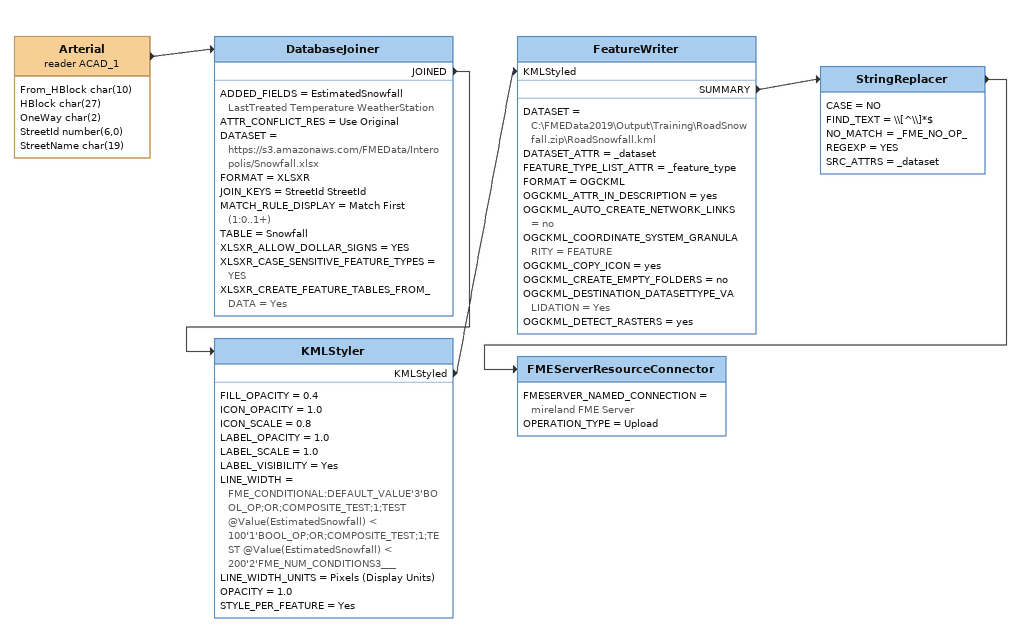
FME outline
Arterial (reader ACAD_1)
    attributes: From_HBlock char(10), HBlock char(27), OneWay char(2), StreetId number(6,0), StreetName char(19)
    -> DatabaseJoiner
DatabaseJoiner
    ADDED_FIELDS = EstimatedSnowfall LastTreated Temperature WeatherStation
    ATTR_CONFLICT_RES = Use Original
    DATASET = https://s3.amazonaws.com/FMEData/Interopolis/Snowfall.xlsx
    FORMAT = XLSXR
    JOIN_KEYS = StreetId StreetId
    MATCH_RULE_DISPLAY = Match First (1:0..1+)
    TABLE = Snowfall
    XLSXR_ALLOW_DOLLAR_SIGNS = YES
    XLSXR_CASE_SENSITIVE_FEATURE_TYPES = YES
    XLSXR_CREATE_FEATURE_TABLES_FROM_DATA = Yes
    JOINED -> KMLStyler
KMLStyler
    FILL_OPACITY = 0.4
    ICON_OPACITY = 1.0
    ICON_SCALE = 0.8
    LABEL_OPACITY = 1.0
    LABEL_SCALE = 1.0
    LABEL_VISIBILITY = Yes
    LINE_WIDTH = FME_CONDITIONAL:DEFAULT_VALUE'3'BOOL_OP;OR;COMPOSITE_TEST;1;TEST @Value(EstimatedSnowfall) < 100'1'BOOL_OP;OR;COMPOSITE_TEST;1;TEST @Value(EstimatedSnowfall) < 200'2'FME_NUM_CONDITIONS3___
    LINE_WIDTH_UNITS = Pixels (Display Units)
    OPACITY = 1.0
    STYLE_PER_FEATURE = Yes
    KMLStyled -> FeatureWriter [KMLStyled]
FeatureWriter
    DATASET = C:\FMEData2019\Output\Training\RoadSnowfall.zip\RoadSnowfall.kml
    DATASET_ATTR = _dataset
    FEATURE_TYPE_LIST_ATTR = _feature_type
    FORMAT = OGCKML
    OGCKML_ATTR_IN_DESCRIPTION = yes
    OGCKML_AUTO_CREATE_NETWORK_LINKS = no
    OGCKML_COORDINATE_SYSTEM_GRANULARITY = FEATURE
    OGCKML_COPY_ICON = yes
    OGCKML_CREATE_EMPTY_FOLDERS = no
    OGCKML_DESTINATION_DATASETTYPE_VALIDATION = Yes
    OGCKML_DETECT_RASTERS = yes
    SUMMARY -> StringReplacer
StringReplacer
    CASE = NO
    FIND_TEXT = \\[^\\]*$
    NO_MATCH = _FME_NO_OP_
    REGEXP = YES
    SRC_ATTRS = _dataset
    -> FMEServerResourceConnector
FMEServerResourceConnector
    FMESERVER_NAMED_CONNECTION = mireland FME Server
    OPERATION_TYPE = Upload
